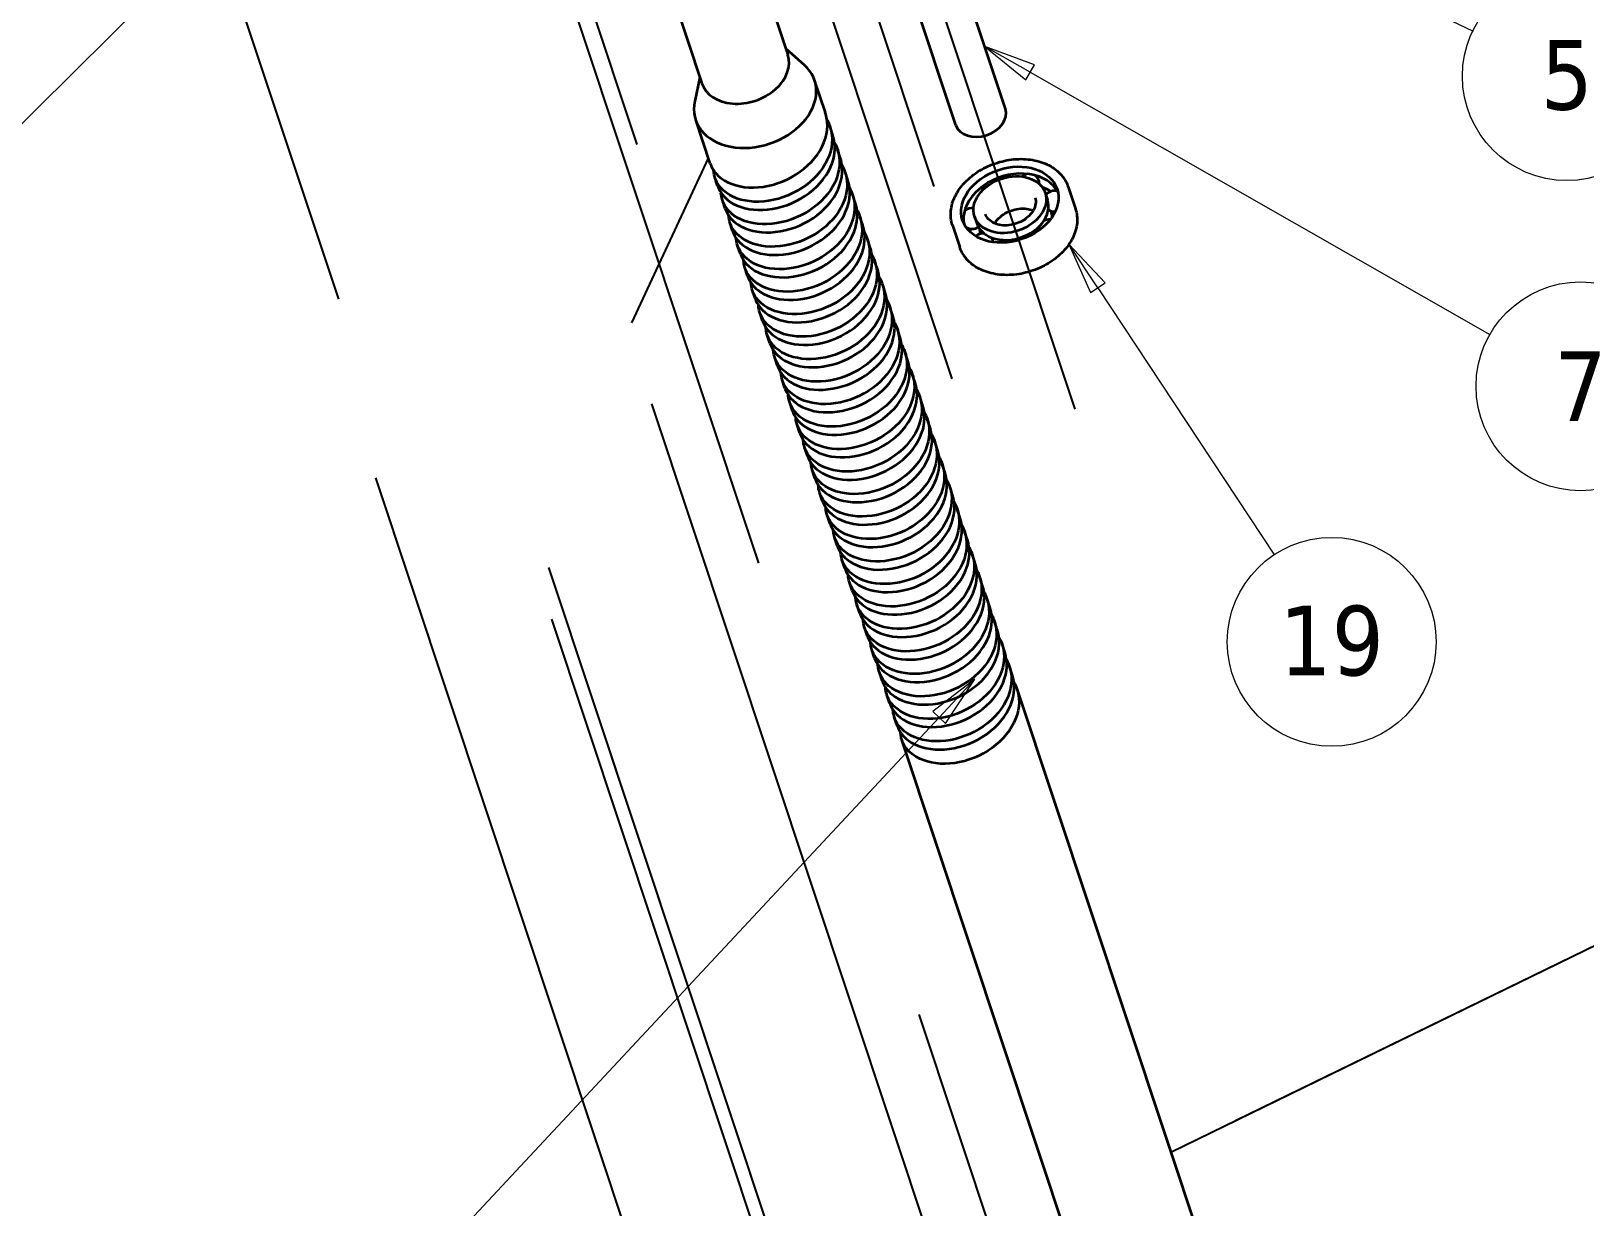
# Model space of a CAD drawing. Header units: millimetres. Extents: x 100 to 4572, y -190 to 4100.
# Drawn here: x 1452.6 to 1899, y 2428.7 to 2766.5 of the extents above; entities that cross this region are included whole.
import ezdxf

# ---------------------------------------------------------------- set-up
doc = ezdxf.new("R2010")
doc.units = ezdxf.units.MM
doc.header["$LTSCALE"] = 10
for name, color, linetype, lineweight in [('Symbol (ISO)', 7, 'Continuous', 18), ('Tweak Trail (ISO)', 7, 'Continuous', 25), ('Visible (ISO)', 7, 'Continuous', 35)]:
    doc.layers.add(name, color=color, linetype=linetype, lineweight=lineweight)
doc.styles.add('Note Text (ISO)', font='tahoma.ttf')

# ---------------------------------------------------------------- blocks, each defined once
blk = doc.blocks.new('Balloon21')
at = {"layer": 'Symbol (ISO)'}
for p, q in [((172.735, 283.339), (171.382, 283.988)), ((172.843, 283.564), (171.382, 283.988)), ((171.382, 283.988), (172.627, 283.114)), ((172.627, 283.114), (172.843, 283.564)), ((172.735, 283.339), (186.683, 276.65))]:
    blk.add_line(p, q, dxfattribs=at)
at = {"layer": 'Symbol (ISO)', "flags": 128}
blk.add_lwpolyline([(172.843, 283.564), (171.382, 283.988), (172.627, 283.114), (172.843, 283.564)], dxfattribs=at)
at = {"layer": 'Symbol (ISO)'}
blk.add_circle((189.378, 275.357), 3, dxfattribs=at)
blk.add_solid([(172.843, 283.564), (171.382, 283.988), (172.627, 283.114), (172.843, 283.564)], dxfattribs=at)
at = {"layer": 'Symbol (ISO)', "insert": (189.378, 275.378), "char_height": 2, "attachment_point": 5, "style": 'Note Text (ISO)'}
blk.add_mtext('5', dxfattribs=at)
blk = doc.blocks.new('Balloon22')
at = {"layer": 'Symbol (ISO)'}
for p, q in [((154.723, 283.635), (153.481, 282.756)), ((153.657, 282.579), (154.723, 283.635)), ((153.833, 282.401), (154.723, 283.635)), ((153.657, 282.579), (137.297, 266.357)), ((153.481, 282.756), (153.833, 282.401))]:
    blk.add_line(p, q, dxfattribs=at)
at = {"layer": 'Symbol (ISO)', "flags": 128}
blk.add_lwpolyline([(153.833, 282.401), (154.723, 283.635), (153.481, 282.756), (153.833, 282.401)], dxfattribs=at)
at = {"layer": 'Symbol (ISO)'}
blk.add_circle((135.175, 264.253), 3, dxfattribs=at)
blk.add_solid([(153.833, 282.401), (154.723, 283.635), (153.481, 282.756), (153.833, 282.401)], dxfattribs=at)
at = {"layer": 'Symbol (ISO)', "insert": (135.175, 264.276), "char_height": 2, "attachment_point": 5, "style": 'Note Text (ISO)'}
blk.add_mtext('8', dxfattribs=at)
blk = doc.blocks.new('Balloon38')
at = {"layer": 'Symbol (ISO)'}
for p, q in [((173.959, 275.469), (172.656, 276.212)), ((174.083, 275.686), (172.656, 276.212)), ((172.656, 276.212), (173.835, 275.252)), ((173.835, 275.252), (174.083, 275.686)), ((173.959, 275.469), (187.165, 267.934))]:
    blk.add_line(p, q, dxfattribs=at)
at = {"layer": 'Symbol (ISO)', "flags": 128}
blk.add_lwpolyline([(174.083, 275.686), (172.656, 276.212), (173.835, 275.252), (174.083, 275.686)], dxfattribs=at)
at = {"layer": 'Symbol (ISO)'}
blk.add_circle((189.77, 266.448), 3, dxfattribs=at)
blk.add_solid([(174.083, 275.686), (172.656, 276.212), (173.835, 275.252), (174.083, 275.686)], dxfattribs=at)
at = {"layer": 'Symbol (ISO)', "insert": (189.77, 266.448), "char_height": 2, "attachment_point": 5, "style": 'Note Text (ISO)'}
blk.add_mtext('7', dxfattribs=at)
blk = doc.blocks.new('Balloon39')
at = {"layer": 'Symbol (ISO)'}
for p, q in [((175.903, 269.278), (175.076, 270.53)), ((176.112, 269.416), (175.076, 270.53)), ((175.076, 270.53), (175.695, 269.141)), ((175.695, 269.141), (176.112, 269.416)), ((175.903, 269.278), (180.975, 261.6))]:
    blk.add_line(p, q, dxfattribs=at)
at = {"layer": 'Symbol (ISO)', "flags": 128}
blk.add_lwpolyline([(176.112, 269.416), (175.076, 270.53), (175.695, 269.141), (176.112, 269.416)], dxfattribs=at)
at = {"layer": 'Symbol (ISO)'}
blk.add_circle((182.623, 259.106), 3, dxfattribs=at)
blk.add_solid([(176.112, 269.416), (175.076, 270.53), (175.695, 269.141), (176.112, 269.416)], dxfattribs=at)
at = {"layer": 'Symbol (ISO)', "insert": (182.623, 259.125), "char_height": 2, "attachment_point": 5, "style": 'Note Text (ISO)'}
blk.add_mtext('19', dxfattribs=at)
blk = doc.blocks.new('Balloon42')
at = {"layer": 'Symbol (ISO)'}
for p, q in [((172.367, 258.032), (171.161, 257.106)), ((171.344, 256.935), (172.367, 258.032)), ((171.526, 256.765), (172.367, 258.032)), ((171.161, 257.106), (171.526, 256.765)), ((171.344, 256.935), (152.019, 236.224))]:
    blk.add_line(p, q, dxfattribs=at)
at = {"layer": 'Symbol (ISO)', "flags": 128}
blk.add_lwpolyline([(171.526, 256.765), (172.367, 258.032), (171.161, 257.106), (171.526, 256.765)], dxfattribs=at)
at = {"layer": 'Symbol (ISO)'}
blk.add_circle((149.979, 234.038), 3, dxfattribs=at)
blk.add_solid([(171.526, 256.765), (172.367, 258.032), (171.161, 257.106), (171.526, 256.765)], dxfattribs=at)
at = {"layer": 'Symbol (ISO)', "insert": (149.979, 234.038), "char_height": 2, "attachment_point": 5, "style": 'Note Text (ISO)'}
blk.add_mtext('2', dxfattribs=at)

msp = doc.modelspace()

# ---------------------------------------------------------------- linework, layer by layer
at = {"layer": 'Tweak Trail (ISO)'}
for p, q in [((1540.99, 2689.51), (1244.27, 3581.9)), ((1752.52, 2657.95), (1455.8, 3550.35)), ((1661.68, 2613.65), (1364.96, 3506.05)), ((1712.05, 2721.83), (1590.32, 3087.93)), ((1626.73, 2733.95), (1540.83, 2992.3)), ((1717.18, 2666.6), (1638.14, 2904.32)), ((1625.16, 2682.7), (1647.19, 2730.02)), ((1625.16, 2682.67), (1647.2, 2729.99)), ((1630.88, 2659.42), (1951.55, 1694.99)), ((1551.52, 2638.21), (1872.19, 1673.78)), ((1601.27, 2612.38), (1897.63, 1721.07)), ((1602.1, 2597.62), (1922.78, 1633.19)), ((1612.76, 2577.82), (1897.63, 1721.07)), ((1780.06, 2444.49), (1906.54, 2506.16)), ((1780.06, 2444.49), (1906.54, 2506.16)), ((1798.63, 2453.54), (1906.54, 2506.16)), ((1707.65, 2484.02), (1857.98, 2031.91))]:
    msp.add_line(p, q, dxfattribs=at)
at = {"layer": 'Visible (ISO)'}
for p, q in [((1651.47, 2815.39), (1670, 2759.68)), ((1626.8, 2807.19), (1645.32, 2751.47)), ((1732.51, 2744.22), (1714.9, 2797.18)), ((1718.28, 2739.49), (1700.67, 2792.45)), ((1669.38, 2761.52), (1674.7, 2756.83)), ((1644.71, 2753.32), (1643.27, 2746.38)), ((1680.78, 2743.1), (1677.69, 2752.38)), ((1647.69, 2728.52), (1643.53, 2741.02)), ((1682.92, 2736.65), (1682.14, 2739)), ((1685.07, 2730.19), (1684.29, 2732.54)), ((1649.84, 2722.06), (1649.05, 2724.42)), ((1687.22, 2723.73), (1686.43, 2726.09)), ((1689.37, 2717.27), (1688.58, 2719.63)), ((1743.93, 2720.04), (1744.59, 2718.04)), ((1750.51, 2721.8), (1752.61, 2715.47)), ((1651.98, 2715.6), (1651.2, 2717.96)), ((1745.67, 2714.78), (1746.12, 2713.44)), ((1654.13, 2709.14), (1653.35, 2711.5)), ((1691.51, 2710.81), (1690.73, 2713.17)), ((1717.3, 2710.75), (1719.4, 2704.42)), ((1723.62, 2713.29), (1724.28, 2711.28)), ((1656.28, 2702.68), (1655.49, 2705.04)), ((1693.66, 2704.35), (1692.88, 2706.71)), ((1658.43, 2696.22), (1657.64, 2698.58)), ((1695.81, 2697.89), (1695.02, 2700.25)), ((1660.57, 2689.76), (1659.79, 2692.12)), ((1697.96, 2691.43), (1697.17, 2693.79)), ((1700.1, 2684.98), (1699.32, 2687.33)), ((1662.72, 2683.31), (1661.94, 2685.66)), ((1664.87, 2676.85), (1664.08, 2679.2)), ((1702.25, 2678.52), (1701.47, 2680.87)), ((1704.4, 2672.06), (1703.61, 2674.42)), ((1667.02, 2670.39), (1666.23, 2672.75)), ((1669.16, 2663.93), (1668.38, 2666.29)), ((1706.55, 2665.6), (1705.76, 2667.96)), ((1708.69, 2659.14), (1707.91, 2661.5)), ((1671.31, 2657.47), (1670.53, 2659.83)), ((1673.46, 2651.01), (1672.67, 2653.37)), ((1710.84, 2652.68), (1710.06, 2655.04)), ((1675.61, 2644.55), (1674.82, 2646.91)), ((1712.99, 2646.22), (1712.2, 2648.58)), ((1677.75, 2638.09), (1676.97, 2640.45)), ((1715.14, 2639.77), (1714.35, 2642.12)), ((1679.9, 2631.64), (1679.12, 2633.99)), ((1717.28, 2633.31), (1716.5, 2635.66)), ((1719.43, 2626.85), (1718.65, 2629.21)), ((1682.05, 2625.18), (1681.26, 2627.53)), ((1684.2, 2618.72), (1683.41, 2621.08)), ((1721.58, 2620.39), (1720.79, 2622.75)), ((1723.73, 2613.93), (1722.94, 2616.29)), ((1686.34, 2612.26), (1685.56, 2614.62)), ((1688.49, 2605.8), (1687.71, 2608.16)), ((1725.87, 2607.47), (1725.09, 2609.83)), ((1728.02, 2601.01), (1727.24, 2603.37)), ((1690.64, 2599.34), (1689.85, 2601.7)), ((1692.79, 2592.88), (1692, 2595.24)), ((1730.17, 2594.55), (1729.38, 2596.91)), ((1732.32, 2588.1), (1731.53, 2590.45)), ((1694.93, 2586.42), (1694.15, 2588.78)), ((1697.08, 2579.97), (1696.3, 2582.32)), ((1734.46, 2581.64), (1733.68, 2583.99)), ((1699.23, 2573.51), (1698.44, 2575.87)), ((1819.43, 2326.11), (1735.83, 2577.54)), ((1701.38, 2567.05), (1700.59, 2569.41)), ((1785.27, 2314.75), (1702.74, 2562.95))]:
    msp.add_line(p, q, dxfattribs=at)
for centre, start, end in [((1728.77, 2720.29), 80.327, 108.6839), ((1739.33, 2722.5), 97.8967, 132.0443), ((1739.33, 2722.5), 0.3298, 62.0995), ((1728.77, 2720.29), 133.8594, 172.5137), ((1746.59, 2717.64), 74.1617, 144.5745), ((1722.87, 2712.68), 80.9068, 134.8765), ((1746.59, 2717.64), 233.6911, 273.544), ((1722.87, 2712.68), 235.5764, 307.9123), ((1745.09, 2709.36), 156.4991, 181.9891), ((1745.09, 2709.36), 85.02, 124.2351), ((1726.07, 2705.39), 83.8597, 133.2955), ((1726.07, 2705.39), 9.5214, 37.4369), ((1735.96, 2703.91), 111.6211, 137.6941), ((1735.96, 2703.91), 68.8363, 92.3646)]:
    msp.add_arc(centre, 3, start, end, dxfattribs=at)
for centre, major_axis, start_param, end_param in [((1657.66, 2755.57), (-12.34, -4.1), 0, 3.141593), ((1660.61, 2746.7), (-17.08, -5.68), 5.880634, 9.82733), ((1725.4, 2741.85), (7.12, 2.37), 3.141593, 6.283185), ((1734.44, 2714.66), (-13.57, -4.51), 5.006087, 5.901094), ((1734.44, 2714.66), (13.57, 4.51), 0.966896, 1.861903), ((1734.44, 2714.66), (13.57, 4.51), 0.100872, 0.964305), ((1735.47, 2711.56), (13.57, 4.51), 0.52536, 0.755129), ((1736.13, 2709.56), (-13.57, -4.51), 3.855698, 3.866966), ((1734.44, 2714.66), (-13.57, -4.51), 5.903685, 6.182313), ((1734.44, 2714.66), (10.15, 3.38), 5.455088, 6.283185), ((1735.47, 2711.56), (10.15, 3.38), 6.05106, 6.26227), ((1735.47, 2711.56), (-13.57, -4.51), 6.000502, 6.023657), ((1736.13, 2709.56), (-13.57, -4.51), 5.843404, 5.917782), ((1734.44, 2714.66), (-10.15, -3.38), 0, 0.515304), ((1735.47, 2711.56), (-10.15, -3.38), 6.073263, 6.26992), ((1734.44, 2714.66), (-10.15, -3.38), 1.415897, 2.3105), ((1734.44, 2714.66), (-10.15, -3.38), 0.5183, 1.412902)]:
    msp.add_ellipse(centre, major_axis=major_axis, ratio=0.73262, start_param=start_param, end_param=end_param, dxfattribs=at)
for major_axis in [(13.57, 4.51), (-10.15, -3.38)]:
    msp.add_ellipse((1733.77, 2716.66), major_axis=major_axis, ratio=0.73262, dxfattribs=at)
for points, knots in [([(1647.7, 2728.52), (1648.05, 2727.46), (1648.61, 2726.47), (1649.38, 2725.6), (1651.18, 2723.56), (1654.08, 2722.16), (1657.5, 2721.73), (1660.91, 2721.31), (1664.82, 2721.86), (1668.43, 2723.31), (1672.06, 2724.78), (1675.38, 2727.15), (1677.7, 2730), (1680.01, 2732.84), (1681.32, 2736.15), (1681.36, 2739.3), (1681.37, 2740.61), (1681.17, 2741.89), (1680.77, 2743.1)], [-4.107193, -4.107193, -4.107193, -4.107193, -3.830884, -3.830884, -3.830884, -3.181876, -3.181876, -3.181876, -2.533965, -2.533965, -2.533965, -1.88271, -1.88271, -1.88271, -1.234152, -1.234152, -1.234152, -0.965601, -0.965601, -0.965601, -0.965601]), ([(1681.26, 2740.99), (1682.78, 2738.29), (1683.12, 2735.06), (1682.24, 2731.88), (1681.35, 2728.68), (1679.21, 2725.55), (1676.28, 2723.08), (1673.34, 2720.61), (1669.62, 2718.82), (1665.87, 2718), (1662.13, 2717.19), (1658.38, 2717.37), (1655.39, 2718.45), (1652.4, 2719.54), (1650.19, 2721.52), (1649.21, 2723.97), (1648.89, 2724.79), (1648.7, 2725.66), (1648.65, 2726.56)], [0.813627, 0.813627, 0.813627, 0.813627, 1.459676, 1.459676, 1.459676, 2.111824, 2.111824, 2.111824, 2.763919, 2.763919, 2.763919, 3.415961, 3.415961, 3.415961, 4.067951, 4.067951, 4.067951, 4.286783, 4.286783, 4.286783, 4.286783]), ([(1649.84, 2722.06), (1649.91, 2721.83), (1650, 2721.6), (1650.09, 2721.38), (1651.14, 2718.97), (1653.42, 2717.02), (1656.46, 2715.99), (1659.49, 2714.97), (1663.26, 2714.85), (1667, 2715.72), (1670.74, 2716.59), (1674.42, 2718.44), (1677.31, 2720.94), (1680.19, 2723.43), (1682.26, 2726.57), (1683.09, 2729.76), (1683.69, 2732.11), (1683.63, 2734.49), (1682.92, 2736.64)], [-10.390379, -10.390379, -10.390379, -10.390379, -10.330777, -10.330777, -10.330777, -9.678579, -9.678579, -9.678579, -9.027206, -9.027206, -9.027206, -8.376599, -8.376599, -8.376599, -7.726701, -7.726701, -7.726701, -7.248786, -7.248786, -7.248786, -7.248786]), ([(1683.4, 2734.53), (1683.94, 2733.57), (1684.34, 2732.54), (1684.59, 2731.47), (1685.27, 2728.44), (1684.68, 2725.07), (1682.96, 2722), (1681.23, 2718.93), (1678.38, 2716.17), (1674.98, 2714.22), (1671.58, 2712.28), (1667.65, 2711.16), (1664, 2711.04), (1660.36, 2710.93), (1657, 2711.82), (1654.63, 2713.49), (1652.31, 2715.12), (1650.94, 2717.49), (1650.79, 2720.1)], [7.096812, 7.096812, 7.096812, 7.096812, 7.327118, 7.327118, 7.327118, 7.978798, 7.978798, 7.978798, 8.630426, 8.630426, 8.630426, 9.282003, 9.282003, 9.282003, 9.933531, 9.933531, 9.933531, 10.569969, 10.569969, 10.569969, 10.569969]), ([(1651.99, 2715.6), (1652.6, 2713.78), (1653.86, 2712.17), (1655.64, 2710.98), (1658.06, 2709.36), (1661.45, 2708.53), (1665.1, 2708.7), (1668.75, 2708.87), (1672.65, 2710.03), (1676.01, 2712.01), (1679.37, 2713.99), (1682.18, 2716.77), (1683.85, 2719.84), (1685.52, 2722.91), (1686.06, 2726.25), (1685.34, 2729.26), (1685.26, 2729.57), (1685.17, 2729.88), (1685.07, 2730.19)], [-16.673564, -16.673564, -16.673564, -16.673564, -16.196464, -16.196464, -16.196464, -15.546759, -15.546759, -15.546759, -14.897379, -14.897379, -14.897379, -14.248311, -14.248311, -14.248311, -13.59954, -13.59954, -13.59954, -13.531971, -13.531971, -13.531971, -13.531971]), ([(1685.55, 2728.07), (1686.63, 2726.14), (1687.13, 2723.94), (1687, 2721.68), (1686.8, 2718.5), (1685.32, 2715.2), (1682.88, 2712.41), (1680.43, 2709.63), (1677.03, 2707.36), (1673.36, 2706.01), (1669.69, 2704.67), (1665.78, 2704.26), (1662.43, 2704.82), (1659.07, 2705.38), (1656.29, 2706.91), (1654.65, 2709.06), (1653.62, 2710.4), (1653.04, 2711.97), (1652.95, 2713.64)], [13.379998, 13.379998, 13.379998, 13.379998, 13.841646, 13.841646, 13.841646, 14.492826, 14.492826, 14.492826, 15.143957, 15.143957, 15.143957, 15.79504, 15.79504, 15.79504, 16.446075, 16.446075, 16.446075, 16.853154, 16.853154, 16.853154, 16.853154]), ([(1717.3, 2710.75), (1716.86, 2712.05), (1716.71, 2713.44), (1716.97, 2716.27), (1717.39, 2717.71), (1718.77, 2720.51), (1719.74, 2721.87), (1722.12, 2724.35), (1723.54, 2725.48), (1726.68, 2727.38), (1728.4, 2728.16), (1731.97, 2729.28), (1733.82, 2729.62), (1737.46, 2729.85), (1739.25, 2729.73), (1742.6, 2729.03), (1744.15, 2728.46), (1746.85, 2726.9), (1748, 2725.92), (1749.6, 2723.88), (1750.15, 2722.87), (1750.51, 2721.8)], [5.67799, 5.67799, 5.67799, 5.67799, 5.98895, 5.98895, 6.303871, 6.303871, 6.624637, 6.624637, 6.947941, 6.947941, 7.271708, 7.271708, 7.595485, 7.595485, 7.919238, 7.919238, 8.242358, 8.242358, 8.562419, 8.562419, 8.819582, 8.819582, 8.819582, 8.819582]), ([(1654.14, 2709.14), (1654.45, 2708.21), (1654.92, 2707.34), (1655.55, 2706.55), (1657.24, 2704.44), (1660.04, 2702.96), (1663.4, 2702.43), (1666.76, 2701.91), (1670.65, 2702.35), (1674.29, 2703.71), (1678.02, 2705.1), (1681.46, 2707.46), (1683.9, 2710.33), (1686.29, 2713.16), (1687.68, 2716.47), (1687.8, 2719.65), (1687.84, 2721.06), (1687.64, 2722.43), (1687.21, 2723.73)], [-22.956749, -22.956749, -22.956749, -22.956749, -22.713653, -22.713653, -22.713653, -22.066009, -22.066009, -22.066009, -21.41848, -21.41848, -21.41848, -20.754935, -20.754935, -20.754935, -20.102554, -20.102554, -20.102554, -19.815157, -19.815157, -19.815157, -19.815157]), ([(1727.35, 2722.87), (1727.35, 2722.87), (1727.36, 2722.88), (1727.37, 2722.88), (1727.37, 2722.89), (1727.38, 2722.89)], [0.36908198, 0.36908198, 0.36908198, 0.36908198, 0.37093001, 0.37093001, 0.37277804, 0.37277804, 0.37277804, 0.37277804]), ([(1739.42, 2725.41), (1739.43, 2725.4), (1739.43, 2725.4), (1739.45, 2725.4), (1739.45, 2725.4), (1739.46, 2725.4)], [0.36908198, 0.36908198, 0.36908198, 0.36908198, 0.37093001, 0.37093001, 0.37277804, 0.37277804, 0.37277804, 0.37277804]), ([(1687.7, 2721.61), (1687.79, 2721.46), (1687.87, 2721.3), (1687.95, 2721.14), (1689.35, 2718.36), (1689.54, 2715.07), (1688.49, 2711.89), (1687.45, 2708.7), (1685.19, 2705.63), (1682.16, 2703.25), (1679.14, 2700.87), (1675.38, 2699.19), (1671.64, 2698.49), (1667.9, 2697.8), (1664.21, 2698.09), (1661.32, 2699.27), (1658.43, 2700.46), (1656.34, 2702.52), (1655.51, 2705.01), (1655.27, 2705.7), (1655.13, 2706.43), (1655.09, 2707.18)], [19.663183, 19.663183, 19.663183, 19.663183, 19.700533, 19.700533, 19.700533, 20.351282, 20.351282, 20.351282, 21.001986, 21.001986, 21.001986, 21.652643, 21.652643, 21.652643, 22.303253, 22.303253, 22.303253, 22.953818, 22.953818, 22.953818, 23.136339, 23.136339, 23.136339, 23.136339]), ([(1741.02, 2718.64), (1741.2, 2718.08), (1741.26, 2717.48), (1741.09, 2716.26), (1740.88, 2715.65), (1740.23, 2714.47), (1739.79, 2713.91), (1738.74, 2712.89), (1738.12, 2712.43), (1736.77, 2711.65), (1736.03, 2711.34), (1734.5, 2710.89), (1733.72, 2710.75), (1732.18, 2710.66), (1731.43, 2710.72), (1730.04, 2711), (1729.41, 2711.23), (1728.3, 2711.85), (1727.83, 2712.24), (1727.16, 2713.05), (1726.93, 2713.47), (1726.78, 2713.91)], [2.536397, 2.536397, 2.536397, 2.536397, 2.88108, 2.88108, 3.211273, 3.211273, 3.527302, 3.527302, 3.839282, 3.839282, 4.150816, 4.150816, 4.462406, 4.462406, 4.773943, 4.773943, 5.086457, 5.086457, 5.404911, 5.404911, 5.67799, 5.67799, 5.67799, 5.67799]), ([(1656.28, 2702.68), (1656.33, 2702.52), (1656.39, 2702.36), (1656.46, 2702.2), (1657.44, 2699.77), (1659.65, 2697.79), (1662.62, 2696.72), (1665.6, 2695.64), (1669.33, 2695.46), (1673.05, 2696.26), (1676.78, 2697.06), (1680.49, 2698.84), (1683.42, 2701.28), (1686.36, 2703.72), (1688.5, 2706.82), (1689.42, 2710.01), (1690.14, 2712.48), (1690.11, 2714.99), (1689.36, 2717.27)], [-29.239935, -29.239935, -29.239935, -29.239935, -29.197112, -29.197112, -29.197112, -28.54814, -28.54814, -28.54814, -27.899316, -27.899316, -27.899316, -27.250638, -27.250638, -27.250638, -26.6021, -26.6021, -26.6021, -26.098342, -26.098342, -26.098342, -26.098342]), ([(1689.84, 2715.15), (1690.45, 2714.07), (1690.89, 2712.9), (1691.11, 2711.68), (1691.69, 2708.63), (1690.99, 2705.27), (1689.17, 2702.23), (1687.36, 2699.19), (1684.43, 2696.49), (1681, 2694.61), (1677.57, 2692.74), (1673.65, 2691.7), (1670.03, 2691.66), (1666.41, 2691.62), (1663.11, 2692.58), (1660.82, 2694.3), (1658.65, 2695.92), (1657.38, 2698.21), (1657.24, 2700.72)], [25.946368, 25.946368, 25.946368, 25.946368, 26.205959, 26.205959, 26.205959, 26.856252, 26.856252, 26.856252, 27.506501, 27.506501, 27.506501, 28.156706, 28.156706, 28.156706, 28.806867, 28.806867, 28.806867, 29.419525, 29.419525, 29.419525, 29.419525]), ([(1752.61, 2715.47), (1753.04, 2714.17), (1753.2, 2712.78), (1752.93, 2709.95), (1752.51, 2708.51), (1751.13, 2705.71), (1750.17, 2704.35), (1747.79, 2701.87), (1746.37, 2700.74), (1743.23, 2698.84), (1741.51, 2698.07), (1737.94, 2696.94), (1736.09, 2696.6), (1732.45, 2696.37), (1730.65, 2696.49), (1727.31, 2697.19), (1725.76, 2697.76), (1723.06, 2699.32), (1721.91, 2700.3), (1720.3, 2702.34), (1719.76, 2703.35), (1719.4, 2704.42)], [2.536397, 2.536397, 2.536397, 2.536397, 2.847357, 2.847357, 3.162278, 3.162278, 3.483044, 3.483044, 3.806348, 3.806348, 4.130116, 4.130116, 4.453892, 4.453892, 4.777645, 4.777645, 5.100765, 5.100765, 5.420826, 5.420826, 5.67799, 5.67799, 5.67799, 5.67799]), ([(1720.61, 2714.15), (1720.61, 2714.16), (1720.61, 2714.16), (1720.61, 2714.17), (1720.61, 2714.18), (1720.61, 2714.18)], [0.36908198, 0.36908198, 0.36908198, 0.36908198, 0.37093001, 0.37093001, 0.37277804, 0.37277804, 0.37277804, 0.37277804]), ([(1729.41, 2711.27), (1729.73, 2711.81), (1730.14, 2712.34), (1731.17, 2713.33), (1731.79, 2713.79), (1733.14, 2714.57), (1733.88, 2714.88), (1735.4, 2715.33), (1736.19, 2715.47), (1737.72, 2715.56), (1738.47, 2715.51), (1739.64, 2715.27), (1740.09, 2715.13), (1740.5, 2714.95)], [6.369546, 6.369546, 6.369546, 6.369546, 6.668895, 6.668895, 6.980874, 6.980874, 7.292409, 7.292409, 7.603999, 7.603999, 7.915536, 7.915536, 8.128026, 8.128026, 8.128026, 8.128026]), ([(1658.43, 2696.23), (1659.04, 2694.4), (1660.3, 2692.78), (1662.09, 2691.59), (1664.52, 2689.97), (1667.91, 2689.15), (1671.57, 2689.32), (1675.23, 2689.5), (1679.13, 2690.67), (1682.5, 2692.66), (1685.86, 2694.65), (1688.66, 2697.43), (1690.32, 2700.51), (1691.98, 2703.59), (1692.5, 2706.94), (1691.76, 2709.95), (1691.69, 2710.24), (1691.61, 2710.53), (1691.51, 2710.81)], [-35.52312, -35.52312, -35.52312, -35.52312, -35.04511, -35.04511, -35.04511, -34.394646, -34.394646, -34.394646, -33.744362, -33.744362, -33.744362, -33.094254, -33.094254, -33.094254, -32.444319, -32.444319, -32.444319, -32.381527, -32.381527, -32.381527, -32.381527]), ([(1743.11, 2711.44), (1743.11, 2711.45), (1743.12, 2711.45), (1743.12, 2711.46), (1743.12, 2711.46), (1743.13, 2711.46)], [0.349820002, 0.349820002, 0.349820002, 0.349820002, 0.351418658, 0.351418658, 0.353017313, 0.353017313, 0.353017313, 0.353017313]), ([(1691.99, 2708.69), (1693.11, 2706.7), (1693.61, 2704.42), (1693.42, 2702.08), (1693.17, 2698.89), (1691.64, 2695.62), (1689.16, 2692.85), (1686.67, 2690.09), (1683.25, 2687.86), (1679.58, 2686.56), (1675.91, 2685.25), (1672.02, 2684.88), (1668.69, 2685.48), (1665.36, 2686.07), (1662.61, 2687.62), (1661.01, 2689.78), (1660.03, 2691.1), (1659.48, 2692.64), (1659.39, 2694.27)], [32.229553, 32.229553, 32.229553, 32.229553, 32.706919, 32.706919, 32.706919, 33.356777, 33.356777, 33.356777, 34.006594, 34.006594, 34.006594, 34.656368, 34.656368, 34.656368, 35.306101, 35.306101, 35.306101, 35.70271, 35.70271, 35.70271, 35.70271]), ([(1726.82, 2708.06), (1726.83, 2708.05), (1726.83, 2708.05), (1726.84, 2708.05), (1726.84, 2708.05), (1726.84, 2708.04)], [0.349820002, 0.349820002, 0.349820002, 0.349820002, 0.351418658, 0.351418658, 0.353017313, 0.353017313, 0.353017313, 0.353017313]), ([(1735.28, 2706.78), (1735.29, 2706.78), (1735.29, 2706.79), (1735.31, 2706.79), (1735.31, 2706.79), (1735.32, 2706.79)], [0.349820002, 0.349820002, 0.349820002, 0.349820002, 0.351418658, 0.351418658, 0.353017313, 0.353017313, 0.353017313, 0.353017313]), ([(1660.58, 2689.77), (1660.89, 2688.82), (1661.37, 2687.94), (1662.02, 2687.14), (1663.72, 2685.03), (1666.57, 2683.55), (1669.96, 2683.04), (1673.36, 2682.53), (1677.28, 2683.01), (1680.94, 2684.41), (1684.59, 2685.81), (1687.96, 2688.14), (1690.35, 2690.96), (1692.73, 2693.79), (1694.13, 2697.1), (1694.24, 2700.28), (1694.29, 2701.68), (1694.08, 2703.05), (1693.65, 2704.35)], [-41.806305, -41.806305, -41.806305, -41.806305, -41.560428, -41.560428, -41.560428, -40.907969, -40.907969, -40.907969, -40.255725, -40.255725, -40.255725, -39.603693, -39.603693, -39.603693, -38.95187, -38.95187, -38.95187, -38.664713, -38.664713, -38.664713, -38.664713]), ([(1694.15, 2702.24), (1694.24, 2702.06), (1694.34, 2701.89), (1694.42, 2701.71), (1695.8, 2698.93), (1695.97, 2695.65), (1694.92, 2692.47), (1693.87, 2689.29), (1691.6, 2686.23), (1688.58, 2683.86), (1685.56, 2681.49), (1681.81, 2679.81), (1678.08, 2679.11), (1674.35, 2678.42), (1670.67, 2678.71), (1667.78, 2679.89), (1664.88, 2681.07), (1662.8, 2683.12), (1661.96, 2685.6), (1661.72, 2686.31), (1661.58, 2687.05), (1661.54, 2687.81)], [38.512739, 38.512739, 38.512739, 38.512739, 38.554145, 38.554145, 38.554145, 39.203631, 39.203631, 39.203631, 39.853078, 39.853078, 39.853078, 40.502484, 40.502484, 40.502484, 41.15185, 41.15185, 41.15185, 41.801177, 41.801177, 41.801177, 41.985895, 41.985895, 41.985895, 41.985895]), ([(1662.72, 2683.31), (1663.54, 2680.85), (1665.56, 2678.81), (1668.38, 2677.61), (1671.24, 2676.4), (1674.89, 2676.06), (1678.61, 2676.71), (1682.33, 2677.36), (1686.09, 2678.99), (1689.14, 2681.32), (1692.19, 2683.66), (1694.5, 2686.68), (1695.62, 2689.85), (1696.57, 2692.57), (1696.64, 2695.38), (1695.81, 2697.89)], [-48.089491, -48.089491, -48.089491, -48.089491, -47.448309, -47.448309, -47.448309, -46.800463, -46.800463, -46.800463, -46.152678, -46.152678, -46.152678, -45.504952, -45.504952, -45.504952, -44.947898, -44.947898, -44.947898, -44.947898]), ([(1696.29, 2695.77), (1696.88, 2694.72), (1697.3, 2693.6), (1697.53, 2692.42), (1698.14, 2689.38), (1697.48, 2686.03), (1695.69, 2682.99), (1693.91, 2679.95), (1691.02, 2677.23), (1687.61, 2675.33), (1684.2, 2673.43), (1680.29, 2672.36), (1676.67, 2672.28), (1673.04, 2672.21), (1669.73, 2673.13), (1667.4, 2674.82), (1665.15, 2676.45), (1663.83, 2678.78), (1663.68, 2681.35)], [44.795924, 44.795924, 44.795924, 44.795924, 45.047223, 45.047223, 45.047223, 45.696317, 45.696317, 45.696317, 46.345372, 46.345372, 46.345372, 46.99439, 46.99439, 46.99439, 47.643369, 47.643369, 47.643369, 48.26908, 48.26908, 48.26908, 48.26908]), ([(1664.87, 2676.85), (1665.44, 2675.16), (1666.56, 2673.65), (1668.14, 2672.49), (1670.46, 2670.79), (1673.76, 2669.86), (1677.38, 2669.93), (1681, 2669.99), (1684.91, 2671.04), (1688.32, 2672.93), (1691.74, 2674.82), (1694.64, 2677.52), (1696.43, 2680.56), (1698.23, 2683.59), (1698.91, 2686.93), (1698.34, 2689.98), (1698.24, 2690.47), (1698.11, 2690.96), (1697.95, 2691.43)], [-54.372676, -54.372676, -54.372676, -54.372676, -53.930271, -53.930271, -53.930271, -53.281775, -53.281775, -53.281775, -52.633348, -52.633348, -52.633348, -51.984989, -51.984989, -51.984989, -51.336697, -51.336697, -51.336697, -51.231083, -51.231083, -51.231083, -51.231083]), ([(1698.44, 2689.32), (1699.5, 2687.4), (1700.01, 2685.23), (1699.88, 2682.99), (1699.71, 2679.82), (1698.26, 2676.54), (1695.84, 2673.75), (1693.42, 2670.96), (1690.04, 2668.68), (1686.4, 2667.32), (1682.75, 2665.95), (1678.86, 2665.51), (1675.49, 2666.04), (1672.13, 2666.57), (1669.32, 2668.05), (1667.64, 2670.17), (1666.55, 2671.54), (1665.93, 2673.16), (1665.83, 2674.89)], [51.079109, 51.079109, 51.079109, 51.079109, 51.53647, 51.53647, 51.53647, 52.185192, 52.185192, 52.185192, 52.833878, 52.833878, 52.833878, 53.482529, 53.482529, 53.482529, 54.131144, 54.131144, 54.131144, 54.552266, 54.552266, 54.552266, 54.552266]), ([(1667.02, 2670.39), (1667.32, 2669.48), (1667.78, 2668.63), (1668.39, 2667.86), (1670.05, 2665.73), (1672.85, 2664.23), (1676.21, 2663.69), (1679.57, 2663.16), (1683.47, 2663.58), (1687.12, 2664.94), (1690.77, 2666.29), (1694.15, 2668.56), (1696.58, 2671.35), (1699.01, 2674.13), (1700.48, 2677.42), (1700.67, 2680.59), (1700.76, 2682.1), (1700.56, 2683.58), (1700.1, 2684.97)], [-60.655861, -60.655861, -60.655861, -60.655861, -60.419211, -60.419211, -60.419211, -59.769978, -59.769978, -59.769978, -59.120823, -59.120823, -59.120823, -58.471745, -58.471745, -58.471745, -57.822743, -57.822743, -57.822743, -57.514269, -57.514269, -57.514269, -57.514269]), ([(1700.59, 2682.86), (1700.61, 2682.81), (1700.64, 2682.76), (1700.67, 2682.72), (1702.15, 2679.99), (1702.44, 2676.73), (1701.51, 2673.55), (1700.57, 2670.37), (1698.41, 2667.28), (1695.47, 2664.84), (1692.53, 2662.41), (1688.82, 2660.64), (1685.09, 2659.85), (1681.37, 2659.06), (1677.65, 2659.25), (1674.68, 2660.34), (1671.72, 2661.42), (1669.52, 2663.4), (1668.55, 2665.83), (1668.22, 2666.65), (1668.03, 2667.53), (1667.98, 2668.43)], [57.362295, 57.362295, 57.362295, 57.362295, 57.373695, 57.373695, 57.373695, 58.022101, 58.022101, 58.022101, 58.670474, 58.670474, 58.670474, 59.318813, 59.318813, 59.318813, 59.967118, 59.967118, 59.967118, 60.61539, 60.61539, 60.61539, 60.835451, 60.835451, 60.835451, 60.835451]), ([(1669.16, 2663.93), (1669.19, 2663.84), (1669.22, 2663.75), (1669.26, 2663.67), (1670.17, 2661.21), (1672.31, 2659.19), (1675.25, 2658.06), (1678.19, 2656.93), (1681.9, 2656.69), (1685.64, 2657.44), (1689.37, 2658.2), (1693.11, 2659.93), (1696.08, 2662.34), (1699.06, 2664.76), (1701.27, 2667.85), (1702.24, 2671.03), (1703.02, 2673.58), (1703.02, 2676.17), (1702.25, 2678.52)], [-66.939047, -66.939047, -66.939047, -66.939047, -66.915993, -66.915993, -66.915993, -66.265937, -66.265937, -66.265937, -65.615967, -65.615967, -65.615967, -64.966083, -64.966083, -64.966083, -64.316283, -64.316283, -64.316283, -63.797454, -63.797454, -63.797454, -63.797454]), ([(1702.73, 2676.4), (1703.23, 2675.52), (1703.6, 2674.58), (1703.85, 2673.61), (1704.6, 2670.62), (1704.1, 2667.28), (1702.47, 2664.2), (1700.83, 2661.13), (1698.06, 2658.34), (1694.72, 2656.34), (1691.38, 2654.34), (1687.5, 2653.14), (1683.84, 2652.94), (1680.19, 2652.73), (1676.79, 2653.52), (1674.34, 2655.11), (1671.88, 2656.69), (1670.38, 2659.06), (1670.14, 2661.7), (1670.13, 2661.79), (1670.13, 2661.88), (1670.12, 2661.97)], [63.64548, 63.64548, 63.64548, 63.64548, 63.856256, 63.856256, 63.856256, 64.504333, 64.504333, 64.504333, 65.152377, 65.152377, 65.152377, 65.80039, 65.80039, 65.80039, 66.448371, 66.448371, 66.448371, 67.096321, 67.096321, 67.096321, 67.118636, 67.118636, 67.118636, 67.118636]), ([(1671.32, 2657.47), (1671.9, 2655.75), (1673.05, 2654.21), (1674.68, 2653.05), (1677.04, 2651.36), (1680.37, 2650.46), (1684.01, 2650.55), (1687.65, 2650.65), (1691.58, 2651.75), (1694.98, 2653.68), (1698.39, 2655.6), (1701.26, 2658.35), (1703.01, 2661.41), (1704.76, 2664.47), (1705.38, 2667.83), (1704.72, 2670.86), (1704.64, 2671.27), (1704.53, 2671.67), (1704.4, 2672.06)], [-73.222232, -73.222232, -73.222232, -73.222232, -72.770928, -72.770928, -72.770928, -72.120056, -72.120056, -72.120056, -71.468875, -71.468875, -71.468875, -70.81819, -70.81819, -70.81819, -70.167598, -70.167598, -70.167598, -70.080639, -70.080639, -70.080639, -70.080639]), ([(1704.88, 2669.94), (1705.83, 2668.24), (1706.34, 2666.33), (1706.35, 2664.36), (1706.36, 2661.21), (1705.1, 2657.9), (1702.84, 2655.04), (1700.57, 2652.19), (1697.31, 2649.79), (1693.72, 2648.29), (1690.12, 2646.79), (1686.21, 2646.18), (1682.77, 2646.55), (1679.34, 2646.93), (1676.39, 2648.27), (1674.53, 2650.27), (1673.16, 2651.74), (1672.39, 2653.57), (1672.27, 2655.51)], [69.928665, 69.928665, 69.928665, 69.928665, 70.335611, 70.335611, 70.335611, 70.983378, 70.983378, 70.983378, 71.631116, 71.631116, 71.631116, 72.278824, 72.278824, 72.278824, 72.926503, 72.926503, 72.926503, 73.401822, 73.401822, 73.401822, 73.401822]), ([(1673.46, 2651.01), (1673.74, 2650.17), (1674.16, 2649.37), (1674.71, 2648.64), (1676.32, 2646.48), (1679.09, 2644.93), (1682.44, 2644.35), (1685.79, 2643.77), (1689.7, 2644.16), (1693.38, 2645.49), (1697.05, 2646.82), (1700.47, 2649.08), (1702.93, 2651.86), (1705.39, 2654.65), (1706.89, 2657.94), (1707.1, 2661.13), (1707.21, 2662.67), (1707.01, 2664.18), (1706.54, 2665.6)], [-79.505417, -79.505417, -79.505417, -79.505417, -79.285036, -79.285036, -79.285036, -78.633171, -78.633171, -78.633171, -77.98141, -77.98141, -77.98141, -77.329751, -77.329751, -77.329751, -76.678193, -76.678193, -76.678193, -76.363824, -76.363824, -76.363824, -76.363824]), ([(1707.03, 2663.48), (1708.51, 2660.84), (1708.88, 2657.69), (1708.06, 2654.58), (1707.19, 2651.26), (1704.99, 2648.02), (1701.93, 2645.48), (1698.9, 2642.96), (1695.04, 2641.16), (1691.2, 2640.41), (1687.38, 2639.66), (1683.6, 2639.94), (1680.65, 2641.14), (1677.72, 2642.34), (1675.62, 2644.44), (1674.8, 2646.97), (1674.59, 2647.64), (1674.46, 2648.34), (1674.42, 2649.05)], [76.211851, 76.211851, 76.211851, 76.211851, 76.844255, 76.844255, 76.844255, 77.518736, 77.518736, 77.518736, 78.187947, 78.187947, 78.187947, 78.85193, 78.85193, 78.85193, 79.510726, 79.510726, 79.510726, 79.685007, 79.685007, 79.685007, 79.685007]), ([(1675.61, 2644.55), (1676.39, 2642.21), (1678.27, 2640.23), (1680.91, 2639.01), (1683.76, 2637.7), (1687.49, 2637.29), (1691.3, 2637.93), (1695.08, 2638.55), (1698.92, 2640.2), (1702.02, 2642.57), (1705.1, 2644.92), (1707.43, 2647.98), (1708.53, 2651.18), (1709.46, 2653.87), (1709.51, 2656.65), (1708.69, 2659.14)], [-85.788602, -85.788602, -85.788602, -85.788602, -85.174871, -85.174871, -85.174871, -84.510888, -84.510888, -84.510888, -83.852092, -83.852092, -83.852092, -83.198443, -83.198443, -83.198443, -82.64701, -82.64701, -82.64701, -82.64701]), ([(1709.17, 2657.02), (1709.83, 2655.86), (1710.27, 2654.6), (1710.49, 2653.28), (1710.99, 2650.21), (1710.21, 2646.84), (1708.32, 2643.81), (1706.43, 2640.79), (1703.44, 2638.12), (1699.97, 2636.29), (1696.49, 2634.47), (1692.55, 2633.5), (1688.95, 2633.53), (1685.35, 2633.56), (1682.1, 2634.59), (1679.87, 2636.38), (1677.87, 2637.99), (1676.71, 2640.19), (1676.56, 2642.59)], [82.495036, 82.495036, 82.495036, 82.495036, 82.773739, 82.773739, 82.773739, 83.425813, 83.425813, 83.425813, 84.077782, 84.077782, 84.077782, 84.729647, 84.729647, 84.729647, 85.381408, 85.381408, 85.381408, 85.968192, 85.968192, 85.968192, 85.968192]), ([(1677.76, 2638.1), (1678.19, 2636.8), (1678.95, 2635.6), (1680, 2634.6), (1682.01, 2632.68), (1685.07, 2631.46), (1688.57, 2631.22), (1692.07, 2630.97), (1695.98, 2631.71), (1699.53, 2633.33), (1703.08, 2634.95), (1706.24, 2637.45), (1708.37, 2640.36), (1710.5, 2643.28), (1711.59, 2646.6), (1711.41, 2649.72), (1711.35, 2650.74), (1711.15, 2651.73), (1710.83, 2652.68)], [-92.071788, -92.071788, -92.071788, -92.071788, -91.731702, -91.731702, -91.731702, -91.083994, -91.083994, -91.083994, -90.436315, -90.436315, -90.436315, -89.788666, -89.788666, -89.788666, -89.141045, -89.141045, -89.141045, -88.930195, -88.930195, -88.930195, -88.930195]), ([(1711.32, 2650.57), (1712.52, 2648.43), (1713, 2645.96), (1712.7, 2643.44), (1712.31, 2640.25), (1710.65, 2636.99), (1708.07, 2634.28), (1705.48, 2631.57), (1701.98, 2629.42), (1698.28, 2628.22), (1694.59, 2627.01), (1690.71, 2626.76), (1687.44, 2627.46), (1684.17, 2628.17), (1681.53, 2629.82), (1680.06, 2632.05), (1679.25, 2633.28), (1678.8, 2634.67), (1678.72, 2636.14)], [88.778221, 88.778221, 88.778221, 88.778221, 89.289858, 89.289858, 89.289858, 89.940922, 89.940922, 89.940922, 90.59189, 90.59189, 90.59189, 91.242762, 91.242762, 91.242762, 91.893943, 91.893943, 91.893943, 92.251378, 92.251378, 92.251378, 92.251378]), ([(1679.9, 2631.64), (1680.09, 2631.08), (1680.33, 2630.55), (1680.63, 2630.04), (1681.98, 2627.77), (1684.5, 2626.03), (1687.68, 2625.23), (1690.87, 2624.43), (1694.69, 2624.56), (1698.4, 2625.65), (1702.1, 2626.74), (1705.65, 2628.77), (1708.34, 2631.4), (1711.02, 2634.02), (1712.83, 2637.23), (1713.38, 2640.41), (1713.73, 2642.41), (1713.59, 2644.39), (1712.98, 2646.22)], [-98.354973, -98.354973, -98.354973, -98.354973, -98.210441, -98.210441, -98.210441, -97.562428, -97.562428, -97.562428, -96.914447, -96.914447, -96.914447, -96.266497, -96.266497, -96.266497, -95.618578, -95.618578, -95.618578, -95.21338, -95.21338, -95.21338, -95.21338]), ([(1713.47, 2644.11), (1713.67, 2643.75), (1713.85, 2643.39), (1714.01, 2643.02), (1715.23, 2640.17), (1715.23, 2636.86), (1714.02, 2633.69), (1712.81, 2630.53), (1710.39, 2627.53), (1707.27, 2625.25), (1704.15, 2622.97), (1700.34, 2621.41), (1696.62, 2620.85), (1692.9, 2620.29), (1689.28, 2620.73), (1686.5, 2622.03), (1683.72, 2623.33), (1681.79, 2625.48), (1681.12, 2628.02), (1680.98, 2628.56), (1680.89, 2629.11), (1680.86, 2629.68)], [95.061407, 95.061407, 95.061407, 95.061407, 95.146451, 95.146451, 95.146451, 95.796682, 95.796682, 95.796682, 96.446825, 96.446825, 96.446825, 97.096881, 97.096881, 97.096881, 97.746851, 97.746851, 97.746851, 98.396735, 98.396735, 98.396735, 98.534563, 98.534563, 98.534563, 98.534563]), ([(1682.05, 2625.18), (1682.81, 2622.91), (1684.59, 2620.98), (1687.1, 2619.76), (1689.84, 2618.42), (1693.42, 2617.95), (1697.13, 2618.46), (1700.84, 2618.97), (1704.66, 2620.47), (1707.8, 2622.71), (1710.95, 2624.95), (1713.41, 2627.91), (1714.69, 2631.05), (1715.88, 2633.98), (1716.04, 2637.04), (1715.14, 2639.77)], [-104.638158, -104.638158, -104.638158, -104.638158, -104.044005, -104.044005, -104.044005, -103.3957, -103.3957, -103.3957, -102.747428, -102.747428, -102.747428, -102.099189, -102.099189, -102.099189, -101.496566, -101.496566, -101.496566, -101.496566]), ([(1715.61, 2637.65), (1716.32, 2636.39), (1716.78, 2635.03), (1716.98, 2633.6), (1717.4, 2630.52), (1716.54, 2627.17), (1714.6, 2624.17), (1712.65, 2621.18), (1709.63, 2618.56), (1706.15, 2616.78), (1702.67, 2615), (1698.74, 2614.08), (1695.17, 2614.16), (1691.59, 2614.23), (1688.39, 2615.29), (1686.21, 2617.09), (1684.27, 2618.69), (1683.15, 2620.86), (1683.01, 2623.22)], [101.344592, 101.344592, 101.344592, 101.344592, 101.644906, 101.644906, 101.644906, 102.294296, 102.294296, 102.294296, 102.943607, 102.943607, 102.943607, 103.59284, 103.59284, 103.59284, 104.241995, 104.241995, 104.241995, 104.817748, 104.817748, 104.817748, 104.817748]), ([(1684.2, 2618.72), (1684.7, 2617.22), (1685.64, 2615.86), (1686.95, 2614.77), (1689.12, 2612.96), (1692.31, 2611.89), (1695.88, 2611.8), (1699.45, 2611.71), (1703.37, 2612.62), (1706.86, 2614.38), (1710.34, 2616.15), (1713.37, 2618.75), (1715.33, 2621.74), (1717.29, 2624.72), (1718.17, 2628.07), (1717.77, 2631.15), (1717.68, 2631.89), (1717.51, 2632.61), (1717.28, 2633.3)], [-110.921344, -110.921344, -110.921344, -110.921344, -110.52894, -110.52894, -110.52894, -109.880289, -109.880289, -109.880289, -109.231674, -109.231674, -109.231674, -108.583094, -108.583094, -108.583094, -107.934549, -107.934549, -107.934549, -107.779751, -107.779751, -107.779751, -107.779751]), ([(1717.76, 2631.19), (1718.95, 2629.07), (1719.44, 2626.62), (1719.15, 2624.13), (1718.78, 2620.94), (1717.15, 2617.69), (1714.59, 2614.98), (1712.03, 2612.27), (1708.56, 2610.11), (1704.88, 2608.89), (1701.2, 2607.67), (1697.33, 2607.38), (1694.06, 2608.05), (1690.78, 2608.72), (1688.11, 2610.33), (1686.6, 2612.53), (1685.73, 2613.79), (1685.25, 2615.24), (1685.16, 2616.76)], [107.627777, 107.627777, 107.627777, 107.627777, 108.135344, 108.135344, 108.135344, 108.783981, 108.783981, 108.783981, 109.432547, 109.432547, 109.432547, 110.081043, 110.081043, 110.081043, 110.72947, 110.72947, 110.72947, 111.100934, 111.100934, 111.100934, 111.100934]), ([(1686.35, 2612.26), (1686.58, 2611.54), (1686.92, 2610.86), (1687.35, 2610.22), (1688.85, 2608.01), (1691.5, 2606.39), (1694.78, 2605.71), (1698.05, 2605.03), (1701.92, 2605.3), (1705.6, 2606.51), (1709.28, 2607.73), (1712.76, 2609.88), (1715.33, 2612.58), (1717.9, 2615.29), (1719.55, 2618.54), (1719.93, 2621.73), (1720.14, 2623.49), (1719.96, 2625.23), (1719.42, 2626.85)], [-117.204529, -117.204529, -117.204529, -117.204529, -117.017446, -117.017446, -117.017446, -116.368428, -116.368428, -116.368428, -115.719449, -115.719449, -115.719449, -115.070506, -115.070506, -115.070506, -114.421601, -114.421601, -114.421601, -114.062936, -114.062936, -114.062936, -114.062936]), ([(1719.92, 2624.73), (1720.06, 2624.48), (1720.19, 2624.23), (1720.31, 2623.97), (1721.62, 2621.17), (1721.72, 2617.88), (1720.61, 2614.72), (1719.5, 2611.55), (1717.19, 2608.53), (1714.14, 2606.19), (1711.09, 2603.85), (1707.33, 2602.22), (1703.61, 2601.57), (1699.89, 2600.92), (1696.24, 2601.25), (1693.38, 2602.46), (1690.53, 2603.66), (1688.49, 2605.74), (1687.69, 2608.22), (1687.47, 2608.89), (1687.34, 2609.59), (1687.3, 2610.3)], [113.910962, 113.910962, 113.910962, 113.910962, 113.970602, 113.970602, 113.970602, 114.618634, 114.618634, 114.618634, 115.266602, 115.266602, 115.266602, 115.914509, 115.914509, 115.914509, 116.562355, 116.562355, 116.562355, 117.21014, 117.21014, 117.21014, 117.384119, 117.384119, 117.384119, 117.384119]), ([(1688.49, 2605.8), (1689.29, 2603.4), (1691.24, 2601.39), (1693.97, 2600.18), (1696.8, 2598.93), (1700.44, 2598.56), (1704.17, 2599.17), (1707.89, 2599.78), (1711.68, 2601.39), (1714.76, 2603.7), (1717.83, 2606.02), (1720.19, 2609.04), (1721.34, 2612.21), (1722.34, 2614.97), (1722.42, 2617.83), (1721.58, 2620.39)], [-123.487714, -123.487714, -123.487714, -123.487714, -122.860334, -122.860334, -122.860334, -122.210968, -122.210968, -122.210968, -121.561641, -121.561641, -121.561641, -120.912354, -120.912354, -120.912354, -120.346122, -120.346122, -120.346122, -120.346122]), ([(1722.06, 2618.27), (1722.72, 2617.08), (1723.18, 2615.79), (1723.39, 2614.45), (1723.88, 2611.3), (1723.03, 2607.85), (1721.02, 2604.77), (1719.05, 2601.75), (1715.98, 2599.1), (1712.44, 2597.33), (1708.93, 2595.57), (1704.98, 2594.67), (1701.4, 2594.78), (1697.83, 2594.89), (1694.64, 2596.01), (1692.49, 2597.85), (1690.65, 2599.43), (1689.59, 2601.55), (1689.45, 2603.84)], [120.194148, 120.194148, 120.194148, 120.194148, 120.478461, 120.478461, 120.478461, 121.145638, 121.145638, 121.145638, 121.80239, 121.80239, 121.80239, 122.454849, 122.454849, 122.454849, 123.107093, 123.107093, 123.107093, 123.667304, 123.667304, 123.667304, 123.667304]), ([(1690.65, 2599.35), (1691.18, 2597.76), (1692.19, 2596.33), (1693.62, 2595.21), (1695.86, 2593.45), (1699.11, 2592.43), (1702.71, 2592.42), (1706.31, 2592.4), (1710.23, 2593.38), (1713.69, 2595.21), (1717.15, 2597.04), (1720.12, 2599.7), (1722, 2602.72), (1723.88, 2605.73), (1724.66, 2609.09), (1724.16, 2612.15), (1724.06, 2612.76), (1723.92, 2613.35), (1723.72, 2613.93)], [-129.7709, -129.7709, -129.7709, -129.7709, -129.356224, -129.356224, -129.356224, -128.70645, -128.70645, -128.70645, -128.056717, -128.056717, -128.056717, -127.407026, -127.407026, -127.407026, -126.757376, -126.757376, -126.757376, -126.629307, -126.629307, -126.629307, -126.629307]), ([(1724.21, 2611.81), (1725.47, 2609.56), (1725.93, 2606.94), (1725.53, 2604.29), (1725.04, 2601.09), (1723.29, 2597.86), (1720.63, 2595.19), (1717.97, 2592.53), (1714.42, 2590.45), (1710.71, 2589.32), (1707, 2588.19), (1703.15, 2588.02), (1699.93, 2588.8), (1696.72, 2589.58), (1694.16, 2591.29), (1692.78, 2593.56), (1692.08, 2594.72), (1691.68, 2596.02), (1691.6, 2597.38)], [126.477333, 126.477333, 126.477333, 126.477333, 127.016226, 127.016226, 127.016226, 127.66706, 127.66706, 127.66706, 128.317708, 128.317708, 128.317708, 128.968172, 128.968172, 128.968172, 129.618456, 129.618456, 129.618456, 129.950489, 129.950489, 129.950489, 129.950489]), ([(1692.79, 2592.89), (1693.04, 2592.13), (1693.4, 2591.41), (1693.87, 2590.74), (1695.41, 2588.54), (1698.1, 2586.94), (1701.4, 2586.29), (1704.7, 2585.65), (1708.58, 2585.96), (1712.26, 2587.21), (1715.95, 2588.46), (1719.41, 2590.65), (1721.94, 2593.39), (1724.48, 2596.12), (1726.07, 2599.39), (1726.39, 2602.58), (1726.56, 2604.26), (1726.38, 2605.92), (1725.87, 2607.47)], [-136.054085, -136.054085, -136.054085, -136.054085, -135.856317, -135.856317, -135.856317, -135.206112, -135.206112, -135.206112, -134.555951, -134.555951, -134.555951, -133.905835, -133.905835, -133.905835, -133.255761, -133.255761, -133.255761, -132.912492, -132.912492, -132.912492, -132.912492]), ([(1726.36, 2605.35), (1726.61, 2604.91), (1726.83, 2604.45), (1727.02, 2603.98), (1728.16, 2601.1), (1728.07, 2597.79), (1726.78, 2594.64), (1725.5, 2591.49), (1723.03, 2588.52), (1719.87, 2586.29), (1716.72, 2584.05), (1712.9, 2582.56), (1709.18, 2582.06), (1705.47, 2581.55), (1701.89, 2582.04), (1699.16, 2583.38), (1696.43, 2584.72), (1694.57, 2586.91), (1693.96, 2589.46), (1693.84, 2589.94), (1693.77, 2590.43), (1693.75, 2590.92)], [132.760518, 132.760518, 132.760518, 132.760518, 132.867303, 132.867303, 132.867303, 133.516582, 133.516582, 133.516582, 134.165706, 134.165706, 134.165706, 134.814678, 134.814678, 134.814678, 135.463502, 135.463502, 135.463502, 136.11218, 136.11218, 136.11218, 136.233675, 136.233675, 136.233675, 136.233675]), ([(1694.93, 2586.42), (1695.73, 2584.03), (1697.68, 2582.01), (1700.41, 2580.81), (1703.24, 2579.56), (1706.89, 2579.18), (1710.63, 2579.8), (1714.36, 2580.41), (1718.15, 2582.03), (1721.23, 2584.35), (1724.31, 2586.68), (1726.66, 2589.71), (1727.8, 2592.88), (1728.78, 2595.63), (1728.86, 2598.47), (1728.02, 2601.01)], [-142.33727, -142.33727, -142.33727, -142.33727, -141.710175, -141.710175, -141.710175, -141.059565, -141.059565, -141.059565, -140.409, -140.409, -140.409, -139.758481, -139.758481, -139.758481, -139.195678, -139.195678, -139.195678, -139.195678]), ([(1728.5, 2598.89), (1729.23, 2597.6), (1729.7, 2596.19), (1729.88, 2594.71), (1730.26, 2591.63), (1729.38, 2588.29), (1727.41, 2585.31), (1725.45, 2582.33), (1722.42, 2579.73), (1718.93, 2577.98), (1715.45, 2576.22), (1711.53, 2575.32), (1707.97, 2575.41), (1704.41, 2575.49), (1701.23, 2576.57), (1699.06, 2578.37), (1697.14, 2579.96), (1696.03, 2582.12), (1695.89, 2584.47)], [139.043704, 139.043704, 139.043704, 139.043704, 139.353522, 139.353522, 139.353522, 140.001404, 140.001404, 140.001404, 140.649165, 140.649165, 140.649165, 141.296809, 141.296809, 141.296809, 141.944338, 141.944338, 141.944338, 142.51686, 142.51686, 142.51686, 142.51686]), ([(1697.09, 2579.97), (1697.6, 2578.43), (1698.57, 2577.05), (1699.93, 2575.94), (1702.14, 2574.14), (1705.36, 2573.09), (1708.96, 2573.04), (1712.55, 2572.99), (1716.49, 2573.94), (1719.97, 2575.75), (1723.45, 2577.55), (1726.45, 2580.2), (1728.36, 2583.21), (1730.28, 2586.23), (1731.09, 2589.59), (1730.62, 2592.67), (1730.52, 2593.31), (1730.37, 2593.94), (1730.17, 2594.55)], [-148.620456, -148.620456, -148.620456, -148.620456, -148.218861, -148.218861, -148.218861, -147.567778, -147.567778, -147.567778, -146.916743, -146.916743, -146.916743, -146.265757, -146.265757, -146.265757, -145.614818, -145.614818, -145.614818, -145.478863, -145.478863, -145.478863, -145.478863]), ([(1730.65, 2592.44), (1731.91, 2590.18), (1732.38, 2587.56), (1731.97, 2584.91), (1731.48, 2581.71), (1729.73, 2578.48), (1727.07, 2575.82), (1724.42, 2573.16), (1720.88, 2571.08), (1717.17, 2569.95), (1713.47, 2568.82), (1709.62, 2568.65), (1706.4, 2569.42), (1703.19, 2570.19), (1700.63, 2571.9), (1699.24, 2574.16), (1698.52, 2575.33), (1698.12, 2576.64), (1698.05, 2578.01)], [145.326889, 145.326889, 145.326889, 145.326889, 145.865911, 145.865911, 145.865911, 146.51631, 146.51631, 146.51631, 147.166354, 147.166354, 147.166354, 147.816059, 147.816059, 147.816059, 148.465439, 148.465439, 148.465439, 148.800045, 148.800045, 148.800045, 148.800045]), ([(1699.23, 2573.51), (1699.45, 2572.85), (1699.75, 2572.22), (1700.13, 2571.63), (1701.58, 2569.39), (1704.2, 2567.72), (1707.46, 2567), (1710.72, 2566.28), (1714.6, 2566.51), (1718.3, 2567.7), (1722.01, 2568.89), (1725.52, 2571.03), (1728.12, 2573.73), (1730.72, 2576.43), (1732.4, 2579.69), (1732.8, 2582.89), (1733.03, 2584.68), (1732.85, 2586.45), (1732.31, 2588.09)], [-154.903641, -154.903641, -154.903641, -154.903641, -154.732392, -154.732392, -154.732392, -154.080815, -154.080815, -154.080815, -153.429287, -153.429287, -153.429287, -152.777811, -152.777811, -152.777811, -152.126384, -152.126384, -152.126384, -151.762048, -151.762048, -151.762048, -151.762048]), ([(1732.8, 2585.98), (1733.03, 2585.57), (1733.23, 2585.15), (1733.41, 2584.72), (1734.58, 2581.86), (1734.53, 2578.56), (1733.29, 2575.41), (1731.99, 2572.13), (1729.39, 2569.03), (1726.07, 2566.74), (1722.86, 2564.53), (1719.01, 2563.08), (1715.28, 2562.64), (1711.56, 2562.19), (1708, 2562.75), (1705.32, 2564.15), (1702.64, 2565.55), (1700.86, 2567.79), (1700.34, 2570.37), (1700.26, 2570.76), (1700.21, 2571.15), (1700.19, 2571.55)], [151.610074, 151.610074, 151.610074, 151.610074, 151.707941, 151.707941, 151.707941, 152.355659, 152.355659, 152.355659, 153.032041, 153.032041, 153.032041, 153.684239, 153.684239, 153.684239, 154.335612, 154.335612, 154.335612, 154.986219, 154.986219, 154.986219, 155.083231, 155.083231, 155.083231, 155.083231]), ([(1701.38, 2567.05), (1702.13, 2564.8), (1703.88, 2562.89), (1706.35, 2561.67), (1709.09, 2560.31), (1712.69, 2559.82), (1716.42, 2560.32), (1720.15, 2560.83), (1723.99, 2562.34), (1727.15, 2564.59), (1730.31, 2566.84), (1732.78, 2569.83), (1734.05, 2573), (1735.21, 2575.9), (1735.35, 2578.94), (1734.46, 2581.64)], [-161.186826, -161.186826, -161.186826, -161.186826, -160.598899, -160.598899, -160.598899, -159.946857, -159.946857, -159.946857, -159.294867, -159.294867, -159.294867, -158.64293, -158.64293, -158.64293, -158.045233, -158.045233, -158.045233, -158.045233]), ([(1734.94, 2579.52), (1735.73, 2578.11), (1736.22, 2576.57), (1736.36, 2574.95), (1736.65, 2571.83), (1735.64, 2568.48), (1733.57, 2565.51), (1731.5, 2562.56), (1728.38, 2560.01), (1724.84, 2558.34), (1721.3, 2556.66), (1717.38, 2555.86), (1713.85, 2556.05), (1710.32, 2556.24), (1707.22, 2557.41), (1705.16, 2559.29), (1703.45, 2560.85), (1702.47, 2562.89), (1702.34, 2565.09)], [157.89326, 157.89326, 157.89326, 157.89326, 158.229731, 158.229731, 158.229731, 158.881606, 158.881606, 158.881606, 159.531934, 159.531934, 159.531934, 160.180942, 160.180942, 160.180942, 160.828853, 160.828853, 160.828853, 161.366416, 161.366416, 161.366416, 161.366416])]:
    msp.add_open_spline(points, degree=3, knots=knots, dxfattribs=at)

# ---------------------------------------------------------------- block references
at = {"layer": 'Symbol (ISO)', "xscale": 10, "yscale": 10, "zscale": 10}
for name in ['Balloon21', 'Balloon22', 'Balloon38', 'Balloon39', 'Balloon42']:
    msp.add_blockref(name, (0, 0), dxfattribs=at)

doc.saveas('drawing.dxf')
